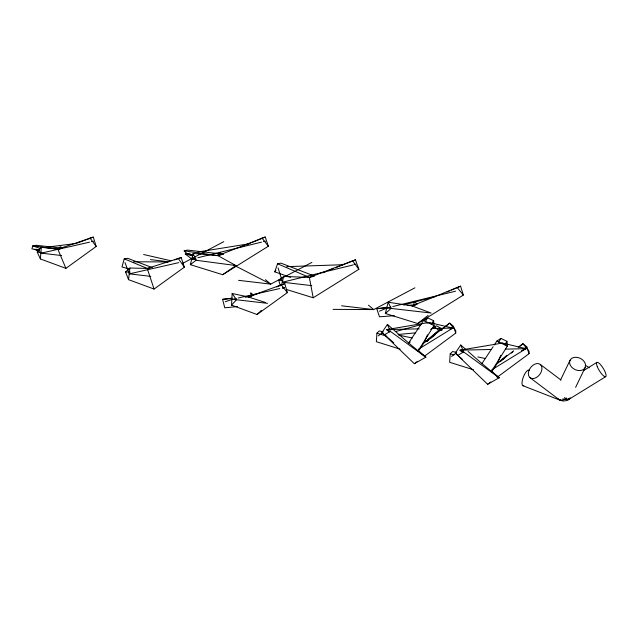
<?xml version="1.0" encoding="UTF-8"?>
<svg xmlns="http://www.w3.org/2000/svg" width="638" height="638" viewBox="0 0 638 638"><rect width="100%" height="100%" fill="white"/><g stroke="black" fill="none" stroke-linecap="round" stroke-linejoin="round"><path stroke-width="0.96" d="M424.677 356.06L455.707 333.124L455.771 330.58L449.638 323.123L423.975 342.805L418.073 351.538M497.185 377.241L529.014 353.723L529.077 351.171L522.937 343.715L518.271 347.295M413.823 305.387L414.022 301.495L417.14 303.887M250.096 296.654L248.206 296.925L284.795 283.623L287.339 292.635L257.058 314.51L231.522 305.124L232.168 293.512L248.206 296.925L265.687 302.564M383.159 331.776L379.275 330.939L376.93 333.188L376.348 341.697L400.122 349.146M456.465 352.367L452.573 351.538L450.229 353.779L449.646 362.288L473.42 369.745M219.161 254.618L219.312 252.68L222.63 253.892M39.572 250.407L31.9 248.828L32.793 245.837L57.835 249.179L93.292 237.097L96.194 246.467L65.913 268.343L40.377 258.956L41.334 247.297L57.835 249.179L60.498 248.748M129.45 269.021L121.986 266.995L124.227 258.805L147.226 268.446L181.2 257.577L184.358 267.178L154.077 289.062L128.541 279.667L129.905 268.008L147.226 268.446L150.552 267.88M193.067 255.359L187.357 254.004L184.167 250.854L217.853 255.623L265.249 237.001L268.351 246.228L222.702 274.691L190.355 264.666L193.147 253.39L217.853 255.623L221.585 254.674M415.386 305.084L412.004 305.889L460.588 286.159L463.363 295.051L417.715 323.522L385.368 313.489L388.151 302.213L412.004 305.889L431.113 313.035L387.059 307.963L379.411 311.192M281.565 284.915L283.671 276.461L309.334 277.41L313.633 276.318M290.473 277.339L274.771 271.852L277.554 263.797L280.943 263.127L314.494 276.102M427.452 334.846L423.975 342.805L440.994 328.411L436.583 325.787L430.61 329.383M432.476 323.362L433.633 320.715L427.62 317.804L423.576 320.467L408.623 342.989L425.801 357.192L414.333 363.708L381.979 332.47L387.449 324.415L408.623 342.989L410.282 341.896M500.75 355.446L497.273 363.397L491.372 372.129M505.775 343.954L506.931 341.306L500.918 338.403L496.874 341.059L494.203 345.078M560.555 380.001L570.037 360.255M575.628 387.354L585.118 367.608A8.39 6.197 25.7 0 0 576.186 357.28A8.39 6.197 25.7 0 0 571.433 366.906A8.39 6.197 25.7 0 0 585.118 367.608M431.774 324.16L433.633 320.715L434.023 325.571L417.906 351.211M505.073 344.751L506.931 341.306L507.322 346.163L491.204 371.802M425.147 321.975L427.62 317.804M498.445 342.566L500.918 338.403M465.86 349.496L460.748 345.006L455.285 353.069L487.639 384.299L499.107 377.784L481.929 363.58L493.134 346.689M274.771 271.852L275.895 270.265M40.377 258.956L37.211 252.018L41.334 247.297M440.994 328.411L432.771 336.338M231.522 305.124L236.483 299.74L267.481 303.345M58.991 248.023L60.355 246.683L62.46 247.911M257.058 314.51L261.333 310.363M128.541 279.667L125.574 271.947L129.905 268.008M385.368 313.489L391.174 308.385L388.151 302.213M427.197 340.899L428.688 339.607M430.179 338.323L439.127 330.596L442.054 330.053M500.495 361.491L505.711 356.985M506.899 355.262L497.273 363.397L513.606 350.868M426.95 341.234L429.135 339.4M503.167 359.377L504.618 358.157M427.181 341.178L428.736 339.934M430.283 338.69L434.925 334.95M441.121 329.974L449.638 323.123L453.578 326.377L455.707 333.124M511.325 353.053L512.872 351.809M518.287 347.455L522.937 343.715L526.876 346.976L529.014 353.723M417.715 323.522L428.138 315.363M280.337 285.872L278.75 280.281L283.671 276.461M190.355 264.666L196.049 260.264L235.9 265.544L222.702 274.691M378.254 335.883L382.832 332.454M451.56 356.475L456.13 353.045M414.333 363.708L417.515 361.355M487.639 384.299L490.821 381.947M286.574 289.508L313.21 297.763L358.859 269.292L355.462 259.81L309.334 277.41L277.554 263.797M418.6 349.146L452.781 328.068L429.063 322.469L386.636 329.599L389.818 331.999M491.898 369.737L526.079 348.667L502.369 343.069L459.942 350.19L463.124 352.591M583.539 370.622L596.881 362.392M568.187 399.787L605.709 376.659M384.443 334.83L390.32 331.313L425.801 357.192L419.134 351.291M457.741 355.43L463.619 351.905L499.107 377.784L497.201 377.194M525.194 347.965L526.876 346.976M182.564 263.406L223.763 241.666M311.926 262.377L270.727 284.117L238.58 280.337M414.915 287.834L373.716 309.574L333.068 309.374M450.053 329.264L452.781 328.068L432.054 328.546M521.533 350.653L526.079 348.667L505.352 349.146M446.967 292.005L449.694 290.84M451.505 290.059L460.588 286.159M241.627 246.723L244.354 245.598M246.164 244.856L250.71 242.982M252.528 242.241L265.249 237.001M276.605 286.925L284.795 283.623M322.684 272.841L325.42 271.756M329.056 270.305L333.61 268.494M335.428 267.777L355.462 259.81M75.946 243.556L93.292 237.097M174.653 259.841L181.2 257.577M282.754 288.089L284.596 287.451L282.658 287.89M225.318 301.718L231.482 299.613M395.64 331.529L421.423 324.543M427.157 322.988L429.063 322.469L430.61 323.721M500.455 343.579L502.369 343.069M403.599 304.964L435.371 296.598M190.156 253.246L185.267 254.028L192.046 259.14L195.906 258.191M197.836 257.72L261.532 242.129M278.064 267.88L282.554 282.211L353.005 264.961M387.059 307.963L390.919 307.022M392.849 306.543L455.58 291.191M245.447 296.933L256.907 294.158M282.682 287.913L284.596 287.451M394.372 315.706L379.482 316.791L376.747 308.696L387.154 307.261M34.795 249.283L41.215 253.142L89.575 242.161M124.968 262.617L129.378 273.861L178.704 262.649M236.235 298.432L232.368 299.31L236.259 299.772M238.165 297.994L279.755 288.543M184.167 250.854L187.572 250.088L223.452 254.195L217.598 254.163M237.384 306.551L224.767 307.811L222.59 299.342L232.12 298.169M197.971 251.994L248.78 243.852M263.438 241.499L265.392 241.188M124.227 258.805L127.752 258.334L152.219 267.593L149.978 267.386M46.662 247.201L74.925 243.62M91.497 241.523L93.443 241.276M244.968 296.949L251.882 296.295M398.04 334.503L415.649 332.829M222.59 299.342L231.458 298.504M407.993 305.379L416.925 304.573M376.747 308.696L386.54 307.915M286.677 266.668L343.045 264.706M353.923 264.323L355.9 264.26M419.214 328.841L386.636 329.599L388.981 331.313M491.531 349.464L459.942 350.19L463.06 352.479M133.47 261.787L167.858 261.939M125.574 271.947L130.28 272.115M278.75 280.281L282.69 280.537M37.211 252.018L41.151 252.337M62.205 248.214L36.342 245.287L32.793 245.837L40.154 248.461M192.046 259.14L195.938 259.594M150.416 259.618L168.926 261.803M41.215 253.142L61.639 255.551M282.554 282.211L311.783 285.649M129.378 273.861L150.783 276.382M341.561 305.785L373.716 309.574L368.469 305.163M192.963 255.056L185.267 254.028L192.859 255.766M398.718 335.102L412.323 338.004M477.846 356.937L485.63 358.596M143.638 254.514L171.175 260.806M35.903 249.235L38.766 249.889M450.229 353.779L453.961 354.935M376.93 333.188L386.253 336.074M522.937 385.711L560.706 400.465M496.874 341.059L507.322 346.163M423.576 320.467L434.023 325.571M233.803 265.105L270.727 284.117L265.488 279.707M217.853 255.623L235.9 265.544M497.576 376.699L499.107 377.784L492.432 371.882M424.278 356.108L425.801 357.192M540.314 364.45A8.39 5.734 -53 0 1 536.422 377.489A8.39 5.734 -53 0 1 528.719 371.228A8.39 5.734 -53 0 1 540.314 364.45L560.993 380.049M529.987 377.664L557.022 398.064M251.444 296.822L250.83 293.009L252.313 294.206M433.704 326.225L439.127 330.596M468.053 351.41L481.929 363.58M455.285 353.069L462.598 359.497M381.979 332.47L393.686 342.758M250.83 293.009L253.254 295.49M414.022 301.495L415.298 302.875M457.007 287.299L463.363 295.051M261.947 238.006L268.351 246.228M281.183 284.676L287.339 292.635M352.455 260.655L358.859 269.292M89.998 238.014L96.194 246.467M178.161 258.334L184.358 267.178M232.168 293.512L236.483 299.74M193.147 253.39L196.049 260.264M57.835 249.179L65.913 268.343M460.748 345.006L463.619 351.905M387.449 324.415L390.32 331.313M147.226 268.446L154.077 289.062M309.334 277.41L313.21 297.763M569.766 398.375A8.39 8.278 -49.9 0 1 558.441 399.125M557.995 398.734A8.39 8.278 -49.9 0 1 557.588 398.311M569.75 398.383A8.39 4.075 49.2 0 1 568.067 399.516M585.229 365.414A8.39 4.075 49.2 0 1 589.193 367.831M561.799 400.345A8.39 2.791 -68.7 0 1 559.997 399.587M523.782 385.703A8.39 2.791 -68.7 0 1 523.216 377.385A8.39 2.791 -68.7 0 1 529.412 370.335M566.592 397.984A8.39 5.734 -53 0 1 558.306 398.989M570.236 397.753A8.39 6.197 25.7 0 1 569.886 398.048M569.08 398.551A8.39 6.197 25.7 0 1 568.633 398.758M568.171 398.933A8.39 6.197 25.7 0 1 562.7 398.87M568.546 399.157A8.39 2.265 58.3 0 1 564.566 397.546M597.248 366.547A8.39 2.265 58.3 0 0 605.558 376.731A8.39 2.265 58.3 0 0 601.076 365.303A8.39 2.265 58.3 0 0 597.248 366.547"/></g></svg>
